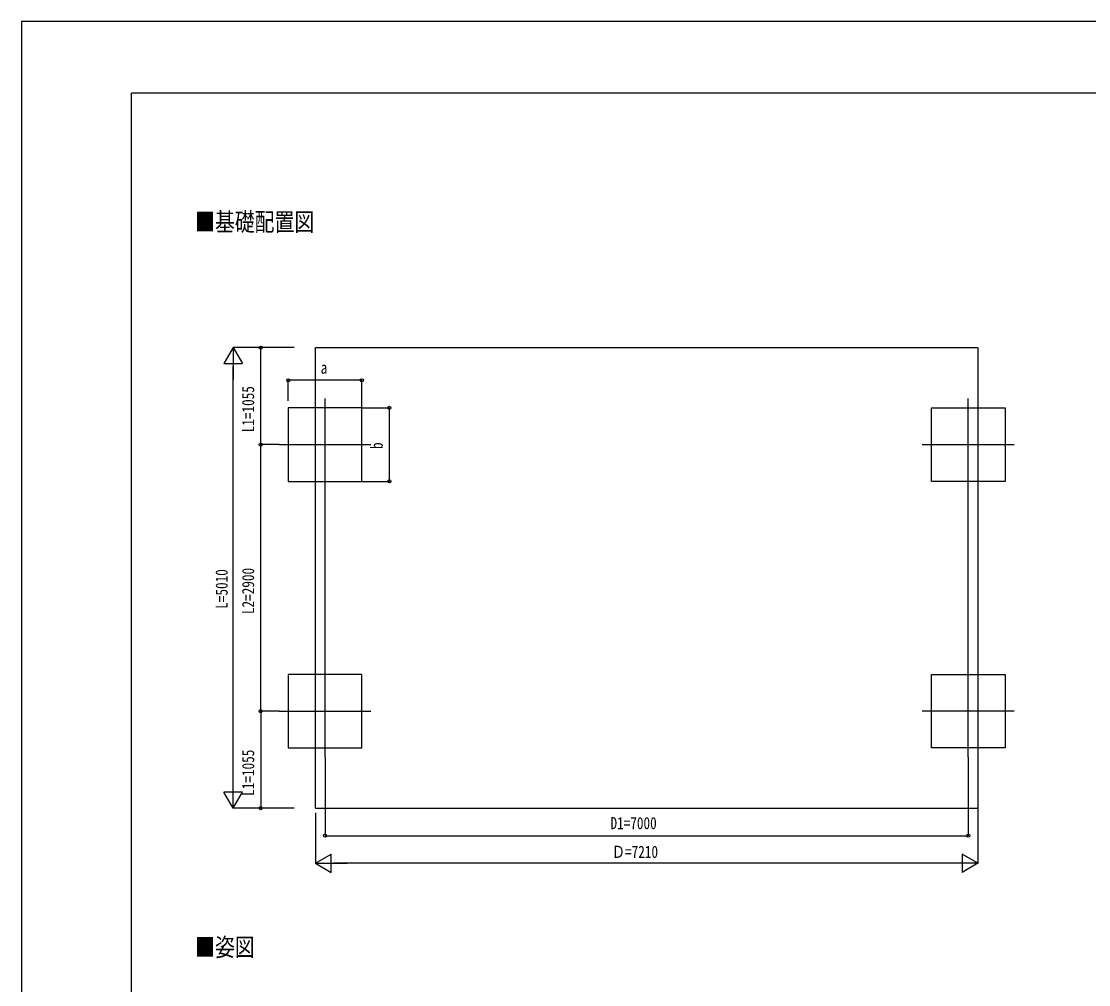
# Model space of a CAD drawing. Units: millimetres, scale not verified. Extents: x -16820 to 16820, y -11880 to 11880.
# Drawn here: x -16820 to -5205, y 1400 to 11880 of the extents above; entities that cross this region are included whole.
import ezdxf
from ezdxf.enums import TextEntityAlignment as Align

# ---------------------------------------------------------------- set-up
doc = ezdxf.new("R2010")
doc.units = ezdxf.units.MM
doc.header["$LTSCALE"] = 60
for name, color, linetype in [('0-2_USER1', 3, 'Continuous'), ('0-3_YKK_12', 2, 'Continuous'), ('0-4_YKK_A1', 4, 'Continuous'), ('0-5_YKK_D', 6, 'Continuous'), ('0-6_YKK_ZWAK', 7, 'Continuous')]:
    doc.layers.add(name, color=color, linetype=linetype)
doc.styles.add('ＭＳ ゴシック', font='')
doc.styles.get('ＭＳ ゴシック').set_extended_font_data('MS Gothic')

msp = doc.modelspace()

# ---------------------------------------------------------------- linework, layer by layer
at = {"layer": '0-3_YKK_12'}
for p, q in [((-13514.92, 3875), (-13514.92, 7775.82)), ((-6514.92, 3875), (-6514.92, 7775.82)), ((-14014.92, 7275), (-13014.92, 7275)), ((-6014.92, 7274.17), (-7014.92, 7274.17)), ((-14014.92, 4375), (-13014.92, 4375)), ((-6014.92, 4375), (-7014.92, 4375))]:
    msp.add_line(p, q, dxfattribs=at)
at = {"layer": '0-4_YKK_A1'}
for p, q in [((-13619.92, 3320), (-13619.92, 8330)), ((-13619.92, 8330), (-6419.92, 8330)), ((-6409.92, 8330), (-6409.92, 3320)), ((-13619.92, 3320), (-6409.92, 3320))]:
    msp.add_line(p, q, dxfattribs=at)
for points in [[(-13114.92, 6875), (-13114.92, 7675), (-13914.92, 7675), (-13914.92, 6875)], [(-6914.92, 6875), (-6914.92, 7675), (-6114.92, 7675), (-6114.92, 6875)], [(-13114.92, 3975), (-13114.92, 4775), (-13914.92, 4775), (-13914.92, 3975)], [(-6914.92, 3975), (-6914.92, 4775), (-6114.92, 4775), (-6114.92, 3975)]]:
    msp.add_lwpolyline(points, close=True, dxfattribs=at)
at = {"layer": '0-5_YKK_D'}
for p, q in [((-14514.92, 8330), (-14614.92, 8156.79)), ((-13851.68, 8330), (-14515.92, 8330)), ((-14514.92, 8330), (-14414.92, 8156.79)), ((-14514.92, 8330), (-14514.92, 7983.59)), ((-13852.68, 8330), (-14215.92, 8330)), ((-14214.92, 7275), (-14214.92, 8330)), ((-14614.92, 8156.79), (-14414.92, 8156.79)), ((-14514.92, 3520), (-14514.92, 8130)), ((-13914.92, 7750.37), (-13914.92, 7976)), ((-13114.92, 7975), (-13914.92, 7975)), ((-13114.92, 7676), (-13114.92, 7976)), ((-13113.92, 7676), (-12813.92, 7676)), ((-12814.92, 6875), (-12814.92, 7676)), ((-14015.92, 7275), (-14215.92, 7275)), ((-14015.92, 7275), (-14215.92, 7275)), ((-14214.92, 4375), (-14214.92, 7275)), ((-13113.92, 6875), (-12813.92, 6875)), ((-14015.92, 4375), (-14215.92, 4375)), ((-14015.92, 4375), (-14215.92, 4375)), ((-14214.92, 4375), (-14214.92, 3320)), ((-13514.92, 3874), (-13514.92, 3019)), ((-6514.92, 3874), (-6514.92, 3019)), ((-14514.92, 3320), (-14514.92, 3666.41)), ((-14514.92, 3320), (-14614.92, 3493.21)), ((-14414.92, 3493.21), (-14614.92, 3493.21)), ((-14514.92, 3320), (-14414.92, 3493.21)), ((-13851.68, 3320), (-14515.92, 3320)), ((-13852.68, 3320), (-14215.92, 3320)), ((-13619.92, 3270), (-13619.92, 2719)), ((-6409.92, 3319), (-6409.92, 2719)), ((-13514.92, 3020), (-6514.92, 3020)), ((-13619.92, 2720), (-13446.72, 2820)), ((-13446.72, 2620), (-13446.72, 2820)), ((-6409.92, 2720), (-6583.13, 2820)), ((-6583.13, 2820), (-6583.13, 2620)), ((-13619.92, 2720), (-13446.72, 2620)), ((-13619.92, 2720), (-13273.51, 2720)), ((-6609.92, 2720), (-13419.92, 2720)), ((-6409.92, 2720), (-6756.33, 2720)), ((-6409.92, 2720), (-6583.13, 2620))]:
    msp.add_line(p, q, dxfattribs=at)
for centre in [(-14214.92, 8330), (-13914.92, 7975), (-13114.92, 7975), (-12814.92, 7676), (-14214.92, 7275), (-14214.92, 7275), (-12814.92, 6875), (-14214.92, 4375), (-14214.92, 4375), (-14214.92, 3320), (-13514.92, 3020), (-6514.92, 3020)]:
    msp.add_circle(centre, 17, dxfattribs=at)
at = {"layer": '0-6_YKK_ZWAK'}
for p in [(15580.08, 11100), (-15619.92, -10100)]:
    msp.add_line(p, (-15619.92, 11100), dxfattribs=at)
msp.add_lwpolyline([(-16820, -11880), (16820, -11880), (16820, 11880), (-16820, 11880)], close=True, dxfattribs=at)

# ---------------------------------------------------------------- texts
at = {"layer": '0-2_USER1', "style": 'ＭＳ ゴシック', "width": 0.8}
for s, p in [('■基礎配置図', (-14928.8, 9540)), ('■姿図', (-14928.8, 1650))]:
    msp.add_text(s, height=197.9, dxfattribs=at).set_placement(p, align=Align.BOTTOM_LEFT)
at = {"layer": '0-5_YKK_D', "style": 'ＭＳ ゴシック', "width": 0.8}
for s, p in [('a', (-13562.92, 8007)), ('D1=7000', (-10408.52, 3052)), ('Ｄ=7210', (-10394.12, 2740))]:
    msp.add_text(s, height=132, dxfattribs=at).set_placement(p, align=Align.BOTTOM_LEFT)
for s, p in [('L1=1055', (-14246.92, 7408.9)), ('b', (-12846.92, 7227.5)), ('L2=2900', (-14246.92, 5431.4)), ('L=5010', (-14534.92, 5489)), ('L1=1055', (-14246.92, 3453.9))]:
    msp.add_text(s, height=132, rotation=90, dxfattribs=at).set_placement(p, align=Align.BOTTOM_LEFT)

doc.saveas('drawing.dxf')
